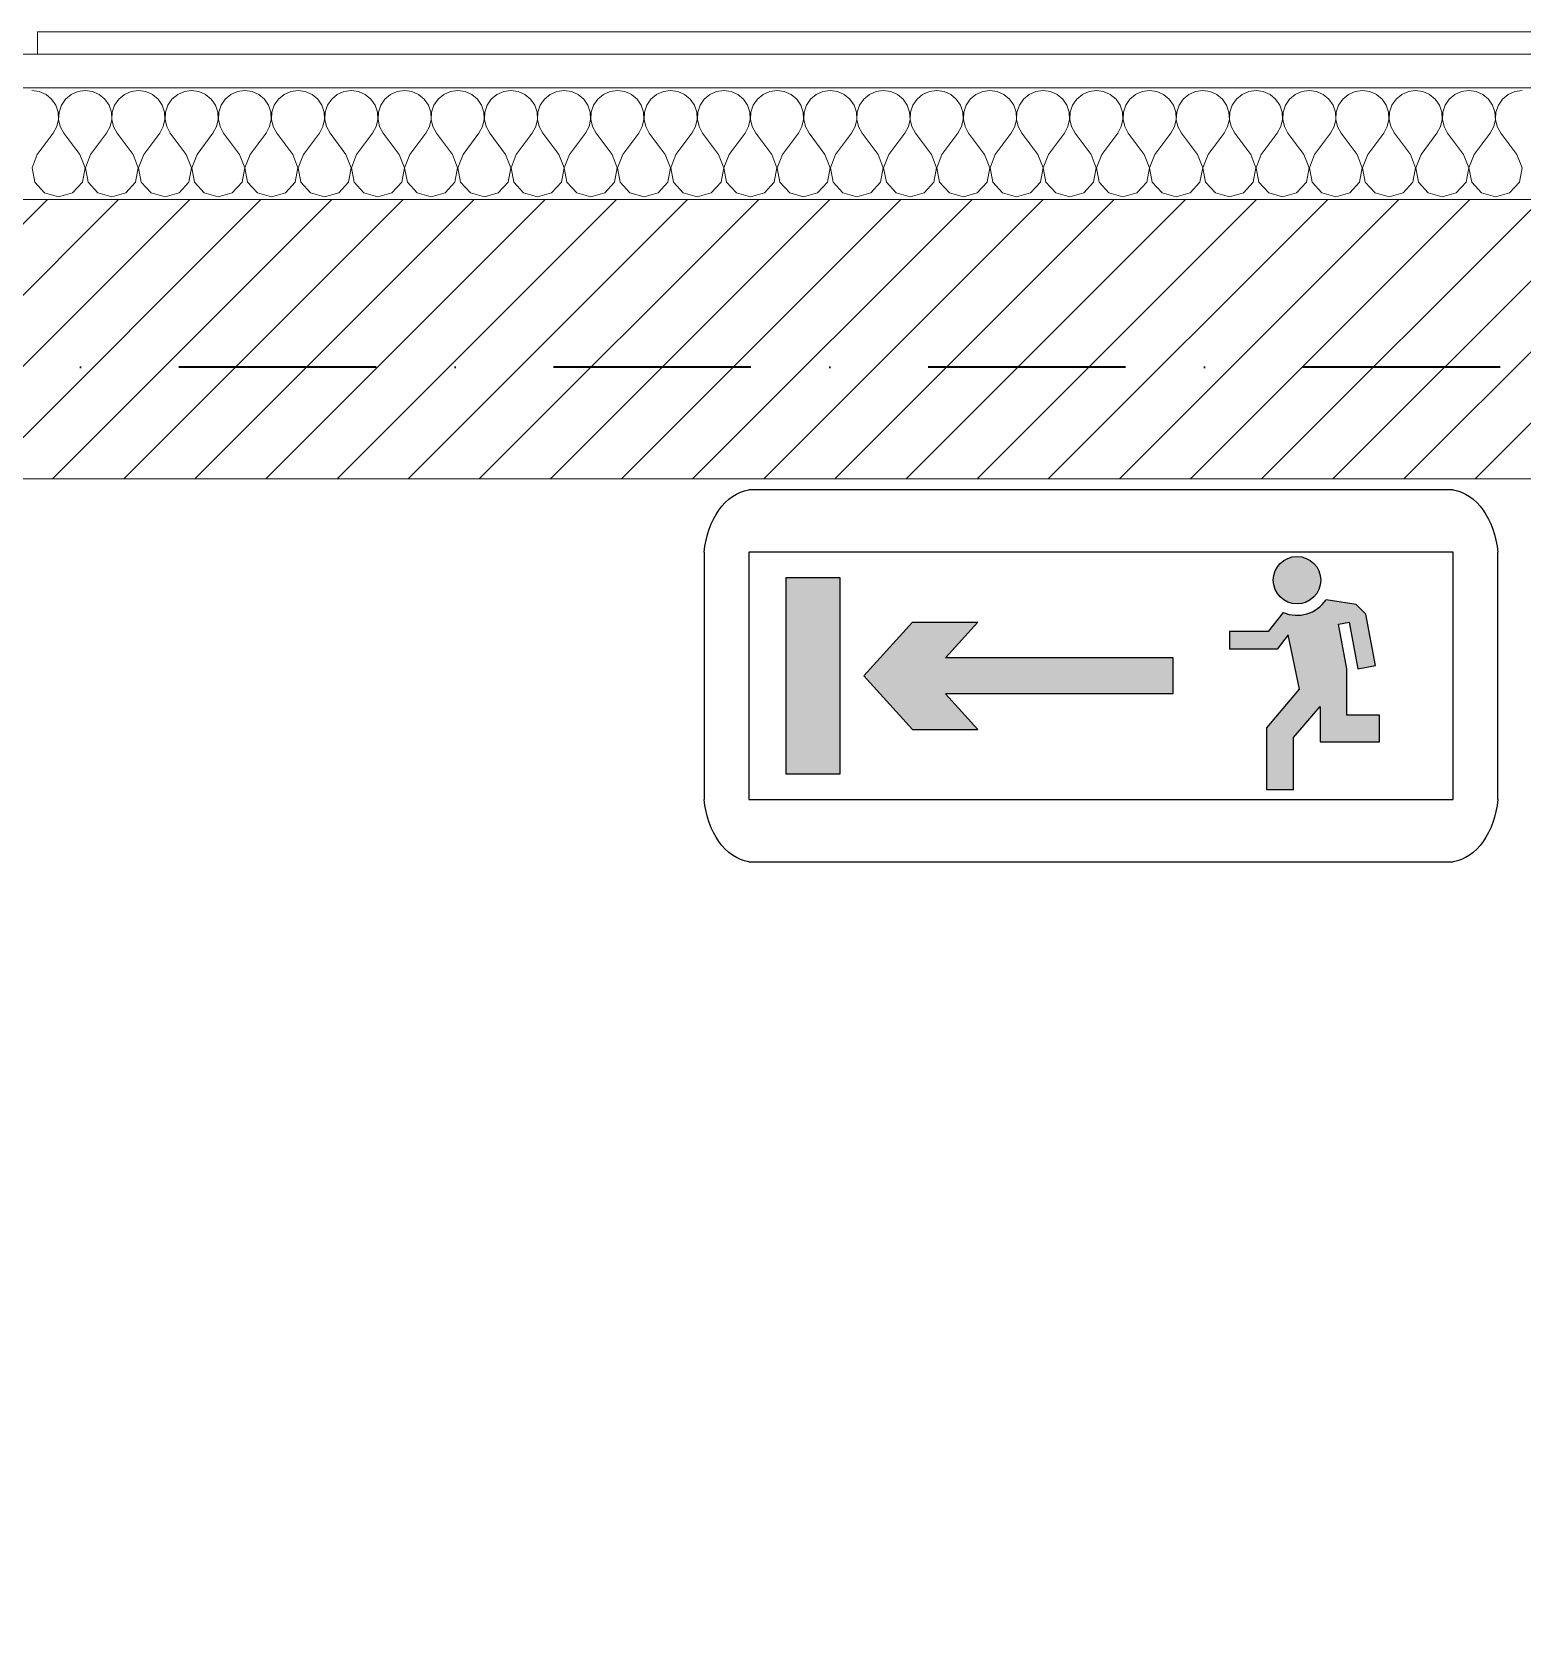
# Model space of a CAD drawing. Header units: millimetres. Extents: x 1322820 to 1391563, y 1051909 to 1098256.
# Drawn here: x 1358235 to 1359569, y 1089540 to 1090971 of the extents above; entities that cross this region are included whole.
import ezdxf
from ezdxf.enums import TextEntityAlignment as Align

# ---------------------------------------------------------------- set-up
doc = ezdxf.new("R2010")
doc.units = ezdxf.units.MM
doc.header["$MEASUREMENT"] = 0
doc.linetypes.add('Dot & Dashed', pattern=[335.138881, 176.388884, -88.194442, 0, -70.555556])
doc.layers.get('0').update_dxf_attribs({"true_color": 0x787878})
for name, color, linetype, true_color in [('arhitectura - decoratii fatada', 7, 'Continuous', 0x787878), ('Ecs.Corpuri Siguranta', 7, 'Continuous', 0x00b800), ('New_arhitectura - axe', 7, 'Continuous', 0x787878), ('New_rezistenta - pereti de rezistenta', 7, 'Continuous', 0x787878)]:
    doc.layers.add(name, color=color, linetype=linetype, true_color=true_color)
for name, color, linetype, lineweight, true_color in [('arhitectura - decoratii fatada_Pen_No__101', 7, 'Continuous', 13, 0x787878), ('New_arhitectura - axe_Pen_No__201', 7, 'Continuous', 35, 0x787878), ('New_arhitectura - suprafete DTAC_Pen_No__2', 7, 'Continuous', 13, 0x787878), ('New_rezistenta - pereti de rezistenta_Pen_No__1', 7, 'Continuous', 13, 0x787878), ('New_rezistenta - pereti de rezistenta_Pen_No__21', 7, 'Continuous', 20, 0x787878), ('rezistenta - scari_Pen_No__1', 7, 'Continuous', 13, 0x787878)]:
    doc.layers.add(name, color=color, linetype=linetype, lineweight=lineweight, true_color=true_color)
doc.layers.add('Circuit echipo', color=7, linetype='Continuous')
doc.styles.add('GENERATED_STYLE_1', font='arialbd.ttf')

# ---------------------------------------------------------------- blocks, each defined once
blk = doc.blocks.new('*X47', base_point=(1356235.2, 1078942.6))
at = {"layer": 'New_rezistenta - pereti de rezistenta_Pen_No__1', "color": 7, "linetype": 'Continuous', "lineweight": 13}
for p, q in [((1358241.7, 1090917.3), (1358235.2, 1090918.2)), ((1358247.8, 1090914.7), (1358241.7, 1090917.3)), ((1358252.8, 1090910.5), (1358247.8, 1090914.7)), ((1358256.5, 1090905.1), (1358252.8, 1090910.5)), ((1358258.6, 1090898.8), (1358256.5, 1090905.1)), ((1358261.6, 1090905.1), (1358259.5, 1090898.8)), ((1358265.3, 1090910.5), (1358261.6, 1090905.1)), ((1358270.3, 1090914.7), (1358265.3, 1090910.5)), ((1358276.3, 1090917.3), (1358270.3, 1090914.7)), ((1358282.9, 1090918.2), (1358276.3, 1090917.3)), ((1358289.4, 1090917.3), (1358282.9, 1090918.2)), ((1358295.4, 1090914.7), (1358289.4, 1090917.3)), ((1358300.4, 1090910.5), (1358295.4, 1090914.7)), ((1358304.2, 1090905.1), (1358300.4, 1090910.5)), ((1358306.3, 1090898.8), (1358304.2, 1090905.1)), ((1358309.2, 1090905.1), (1358307.1, 1090898.8)), ((1358312.9, 1090910.5), (1358309.2, 1090905.1)), ((1358318, 1090914.7), (1358312.9, 1090910.5)), ((1358324, 1090917.3), (1358318, 1090914.7)), ((1358330.5, 1090918.2), (1358324, 1090917.3)), ((1358337, 1090917.3), (1358330.5, 1090918.2)), ((1358343, 1090914.7), (1358337, 1090917.3)), ((1358348, 1090910.5), (1358343, 1090914.7)), ((1358351.8, 1090905.1), (1358348, 1090910.5)), ((1358353.9, 1090898.8), (1358351.8, 1090905.1)), ((1358356.8, 1090905.1), (1358354.7, 1090898.8)), ((1358360.5, 1090910.5), (1358356.8, 1090905.1)), ((1358365.6, 1090914.7), (1358360.5, 1090910.5)), ((1358371.6, 1090917.3), (1358365.6, 1090914.7)), ((1358378.1, 1090918.2), (1358371.6, 1090917.3)), ((1358384.6, 1090917.3), (1358378.1, 1090918.2)), ((1358390.6, 1090914.7), (1358384.6, 1090917.3)), ((1358395.7, 1090910.5), (1358390.6, 1090914.7)), ((1358399.4, 1090905.1), (1358395.7, 1090910.5)), ((1358401.5, 1090898.8), (1358399.4, 1090905.1)), ((1358404.4, 1090905.1), (1358402.3, 1090898.8)), ((1358408.1, 1090910.5), (1358404.4, 1090905.1)), ((1358413.2, 1090914.7), (1358408.1, 1090910.5)), ((1358419.2, 1090917.3), (1358413.2, 1090914.7)), ((1358425.7, 1090918.2), (1358419.2, 1090917.3)), ((1358432.2, 1090917.3), (1358425.7, 1090918.2)), ((1358438.2, 1090914.7), (1358432.2, 1090917.3)), ((1358443.3, 1090910.5), (1358438.2, 1090914.7)), ((1358447, 1090905.1), (1358443.3, 1090910.5)), ((1358449.1, 1090898.8), (1358447, 1090905.1)), ((1358452, 1090905.1), (1358449.9, 1090898.8)), ((1358455.8, 1090910.5), (1358452, 1090905.1)), ((1358460.8, 1090914.7), (1358455.8, 1090910.5)), ((1358466.8, 1090917.3), (1358460.8, 1090914.7)), ((1358473.3, 1090918.2), (1358466.8, 1090917.3)), ((1358479.8, 1090917.3), (1358473.3, 1090918.2)), ((1358485.8, 1090914.7), (1358479.8, 1090917.3)), ((1358490.9, 1090910.5), (1358485.8, 1090914.7)), ((1358494.6, 1090905.1), (1358490.9, 1090910.5)), ((1358496.7, 1090898.8), (1358494.6, 1090905.1)), ((1358499.7, 1090905.1), (1358497.6, 1090898.8)), ((1358503.4, 1090910.5), (1358499.7, 1090905.1)), ((1358508.4, 1090914.7), (1358503.4, 1090910.5)), ((1358514.4, 1090917.3), (1358508.4, 1090914.7)), ((1358521, 1090918.2), (1358514.4, 1090917.3)), ((1358527.5, 1090917.3), (1358521, 1090918.2)), ((1358533.5, 1090914.7), (1358527.5, 1090917.3)), ((1358538.5, 1090910.5), (1358533.5, 1090914.7)), ((1358542.2, 1090905.1), (1358538.5, 1090910.5)), ((1358544.3, 1090898.8), (1358542.2, 1090905.1)), ((1358547.3, 1090905.1), (1358545.2, 1090898.8)), ((1358551, 1090910.5), (1358547.3, 1090905.1)), ((1358556.1, 1090914.7), (1358551, 1090910.5)), ((1358562.1, 1090917.3), (1358556.1, 1090914.7)), ((1358568.6, 1090918.2), (1358562.1, 1090917.3)), ((1358575.1, 1090917.3), (1358568.6, 1090918.2)), ((1358581.1, 1090914.7), (1358575.1, 1090917.3)), ((1358586.1, 1090910.5), (1358581.1, 1090914.7)), ((1358589.9, 1090905.1), (1358586.1, 1090910.5)), ((1358592, 1090898.8), (1358589.9, 1090905.1)), ((1358594.9, 1090905.1), (1358592.8, 1090898.8)), ((1358598.6, 1090910.5), (1358594.9, 1090905.1)), ((1358603.7, 1090914.7), (1358598.6, 1090910.5)), ((1358609.7, 1090917.3), (1358603.7, 1090914.7)), ((1358616.2, 1090918.2), (1358609.7, 1090917.3)), ((1358622.7, 1090917.3), (1358616.2, 1090918.2)), ((1358628.7, 1090914.7), (1358622.7, 1090917.3)), ((1358633.8, 1090910.5), (1358628.7, 1090914.7)), ((1358637.5, 1090905.1), (1358633.8, 1090910.5)), ((1358639.6, 1090898.8), (1358637.5, 1090905.1)), ((1358642.5, 1090905.1), (1358640.4, 1090898.8)), ((1358646.2, 1090910.5), (1358642.5, 1090905.1)), ((1358651.3, 1090914.7), (1358646.2, 1090910.5)), ((1358657.3, 1090917.3), (1358651.3, 1090914.7)), ((1358663.8, 1090918.2), (1358657.3, 1090917.3)), ((1358670.3, 1090917.3), (1358663.8, 1090918.2)), ((1358676.3, 1090914.7), (1358670.3, 1090917.3)), ((1358681.4, 1090910.5), (1358676.3, 1090914.7)), ((1358685.1, 1090905.1), (1358681.4, 1090910.5)), ((1358687.2, 1090898.8), (1358685.1, 1090905.1)), ((1358690.1, 1090905.1), (1358688, 1090898.8)), ((1358693.9, 1090910.5), (1358690.1, 1090905.1)), ((1358698.9, 1090914.7), (1358693.9, 1090910.5)), ((1358704.9, 1090917.3), (1358698.9, 1090914.7)), ((1358711.4, 1090918.2), (1358704.9, 1090917.3)), ((1358717.9, 1090917.3), (1358711.4, 1090918.2)), ((1358723.9, 1090914.7), (1358717.9, 1090917.3)), ((1358729, 1090910.5), (1358723.9, 1090914.7)), ((1358732.7, 1090905.1), (1358729, 1090910.5)), ((1358734.8, 1090898.8), (1358732.7, 1090905.1)), ((1358737.7, 1090905.1), (1358735.7, 1090898.8)), ((1358741.5, 1090910.5), (1358737.7, 1090905.1)), ((1358746.5, 1090914.7), (1358741.5, 1090910.5)), ((1358752.5, 1090917.3), (1358746.5, 1090914.7)), ((1358759, 1090918.2), (1358752.5, 1090917.3)), ((1358765.6, 1090917.3), (1358759, 1090918.2)), ((1358771.6, 1090914.7), (1358765.6, 1090917.3)), ((1358776.6, 1090910.5), (1358771.6, 1090914.7)), ((1358780.3, 1090905.1), (1358776.6, 1090910.5)), ((1358782.4, 1090898.8), (1358780.3, 1090905.1)), ((1358785.4, 1090905.1), (1358783.3, 1090898.8)), ((1358789.1, 1090910.5), (1358785.4, 1090905.1)), ((1358794.1, 1090914.7), (1358789.1, 1090910.5)), ((1358800.2, 1090917.3), (1358794.1, 1090914.7)), ((1358806.7, 1090918.2), (1358800.2, 1090917.3)), ((1358813.2, 1090917.3), (1358806.7, 1090918.2)), ((1358819.2, 1090914.7), (1358813.2, 1090917.3)), ((1358824.2, 1090910.5), (1358819.2, 1090914.7)), ((1358828, 1090905.1), (1358824.2, 1090910.5)), ((1358830.1, 1090898.8), (1358828, 1090905.1)), ((1358833, 1090905.1), (1358830.9, 1090898.8)), ((1358836.7, 1090910.5), (1358833, 1090905.1)), ((1358841.8, 1090914.7), (1358836.7, 1090910.5)), ((1358847.8, 1090917.3), (1358841.8, 1090914.7)), ((1358854.3, 1090918.2), (1358847.8, 1090917.3)), ((1358860.8, 1090917.3), (1358854.3, 1090918.2)), ((1358866.8, 1090914.7), (1358860.8, 1090917.3)), ((1358871.9, 1090910.5), (1358866.8, 1090914.7)), ((1358875.6, 1090905.1), (1358871.9, 1090910.5)), ((1358877.7, 1090898.8), (1358875.6, 1090905.1)), ((1358880.6, 1090905.1), (1358878.5, 1090898.8)), ((1358884.3, 1090910.5), (1358880.6, 1090905.1)), ((1358889.4, 1090914.7), (1358884.3, 1090910.5)), ((1358895.4, 1090917.3), (1358889.4, 1090914.7)), ((1358901.9, 1090918.2), (1358895.4, 1090917.3)), ((1358908.4, 1090917.3), (1358901.9, 1090918.2)), ((1358914.4, 1090914.7), (1358908.4, 1090917.3)), ((1358919.5, 1090910.5), (1358914.4, 1090914.7)), ((1358923.2, 1090905.1), (1358919.5, 1090910.5)), ((1358925.3, 1090898.8), (1358923.2, 1090905.1)), ((1358928.2, 1090905.1), (1358926.1, 1090898.8)), ((1358931.9, 1090910.5), (1358928.2, 1090905.1)), ((1358937, 1090914.7), (1358931.9, 1090910.5)), ((1358943, 1090917.3), (1358937, 1090914.7)), ((1358949.5, 1090918.2), (1358943, 1090917.3)), ((1358956, 1090917.3), (1358949.5, 1090918.2)), ((1358962, 1090914.7), (1358956, 1090917.3)), ((1358967.1, 1090910.5), (1358962, 1090914.7)), ((1358970.8, 1090905.1), (1358967.1, 1090910.5)), ((1358972.9, 1090898.8), (1358970.8, 1090905.1)), ((1358975.8, 1090905.1), (1358973.7, 1090898.8)), ((1358979.6, 1090910.5), (1358975.8, 1090905.1)), ((1358984.6, 1090914.7), (1358979.6, 1090910.5)), ((1358990.6, 1090917.3), (1358984.6, 1090914.7)), ((1358997.1, 1090918.2), (1358990.6, 1090917.3)), ((1359003.6, 1090917.3), (1358997.1, 1090918.2)), ((1359009.7, 1090914.7), (1359003.6, 1090917.3)), ((1359014.7, 1090910.5), (1359009.7, 1090914.7)), ((1359018.4, 1090905.1), (1359014.7, 1090910.5)), ((1359020.5, 1090898.8), (1359018.4, 1090905.1)), ((1359023.5, 1090905.1), (1359021.4, 1090898.8)), ((1359027.2, 1090910.5), (1359023.5, 1090905.1)), ((1359032.2, 1090914.7), (1359027.2, 1090910.5)), ((1359038.3, 1090917.3), (1359032.2, 1090914.7)), ((1359044.8, 1090918.2), (1359038.3, 1090917.3)), ((1359051.3, 1090917.3), (1359044.8, 1090918.2)), ((1359057.3, 1090914.7), (1359051.3, 1090917.3)), ((1359062.3, 1090910.5), (1359057.3, 1090914.7)), ((1359066.1, 1090905.1), (1359062.3, 1090910.5)), ((1359068.2, 1090898.8), (1359066.1, 1090905.1)), ((1359071.1, 1090905.1), (1359069, 1090898.8)), ((1359074.8, 1090910.5), (1359071.1, 1090905.1)), ((1359079.9, 1090914.7), (1359074.8, 1090910.5)), ((1359085.9, 1090917.3), (1359079.9, 1090914.7)), ((1359092.4, 1090918.2), (1359085.9, 1090917.3)), ((1359098.9, 1090917.3), (1359092.4, 1090918.2)), ((1359104.9, 1090914.7), (1359098.9, 1090917.3)), ((1359110, 1090910.5), (1359104.9, 1090914.7)), ((1359113.7, 1090905.1), (1359110, 1090910.5)), ((1359115.8, 1090898.8), (1359113.7, 1090905.1)), ((1359118.7, 1090905.1), (1359116.6, 1090898.8)), ((1359122.4, 1090910.5), (1359118.7, 1090905.1)), ((1359127.5, 1090914.7), (1359122.4, 1090910.5)), ((1359133.5, 1090917.3), (1359127.5, 1090914.7)), ((1359140, 1090918.2), (1359133.5, 1090917.3)), ((1359146.5, 1090917.3), (1359140, 1090918.2)), ((1359152.5, 1090914.7), (1359146.5, 1090917.3)), ((1359157.6, 1090910.5), (1359152.5, 1090914.7)), ((1359161.3, 1090905.1), (1359157.6, 1090910.5)), ((1359163.4, 1090898.8), (1359161.3, 1090905.1)), ((1359166.3, 1090905.1), (1359164.2, 1090898.8)), ((1359170, 1090910.5), (1359166.3, 1090905.1)), ((1359175.1, 1090914.7), (1359170, 1090910.5)), ((1359181.1, 1090917.3), (1359175.1, 1090914.7)), ((1359187.6, 1090918.2), (1359181.1, 1090917.3)), ((1359194.1, 1090917.3), (1359187.6, 1090918.2)), ((1359200.1, 1090914.7), (1359194.1, 1090917.3)), ((1359205.2, 1090910.5), (1359200.1, 1090914.7)), ((1359208.9, 1090905.1), (1359205.2, 1090910.5)), ((1359211, 1090898.8), (1359208.9, 1090905.1)), ((1359213.9, 1090905.1), (1359211.8, 1090898.8)), ((1359217.7, 1090910.5), (1359213.9, 1090905.1)), ((1359222.7, 1090914.7), (1359217.7, 1090910.5)), ((1359228.7, 1090917.3), (1359222.7, 1090914.7)), ((1359235.2, 1090918.2), (1359228.7, 1090917.3)), ((1359241.7, 1090917.3), (1359235.2, 1090918.2)), ((1359247.8, 1090914.7), (1359241.7, 1090917.3)), ((1359252.8, 1090910.5), (1359247.8, 1090914.7)), ((1359256.5, 1090905.1), (1359252.8, 1090910.5)), ((1359258.6, 1090898.8), (1359256.5, 1090905.1)), ((1359261.6, 1090905.1), (1359259.5, 1090898.8)), ((1359265.3, 1090910.5), (1359261.6, 1090905.1)), ((1359270.3, 1090914.7), (1359265.3, 1090910.5)), ((1359276.3, 1090917.3), (1359270.3, 1090914.7)), ((1359282.9, 1090918.2), (1359276.3, 1090917.3)), ((1359289.4, 1090917.3), (1359282.9, 1090918.2)), ((1359295.4, 1090914.7), (1359289.4, 1090917.3)), ((1359300.4, 1090910.5), (1359295.4, 1090914.7)), ((1359304.2, 1090905.1), (1359300.4, 1090910.5)), ((1359306.3, 1090898.8), (1359304.2, 1090905.1)), ((1359309.2, 1090905.1), (1359307.1, 1090898.8)), ((1359312.9, 1090910.5), (1359309.2, 1090905.1)), ((1359318, 1090914.7), (1359312.9, 1090910.5)), ((1359324, 1090917.3), (1359318, 1090914.7)), ((1359330.5, 1090918.2), (1359324, 1090917.3)), ((1359337, 1090917.3), (1359330.5, 1090918.2)), ((1359343, 1090914.7), (1359337, 1090917.3)), ((1359348, 1090910.5), (1359343, 1090914.7)), ((1359351.8, 1090905.1), (1359348, 1090910.5)), ((1359353.9, 1090898.8), (1359351.8, 1090905.1)), ((1359356.8, 1090905.1), (1359354.7, 1090898.8)), ((1359360.5, 1090910.5), (1359356.8, 1090905.1)), ((1359365.6, 1090914.7), (1359360.5, 1090910.5)), ((1359371.6, 1090917.3), (1359365.6, 1090914.7)), ((1359378.1, 1090918.2), (1359371.6, 1090917.3)), ((1359384.6, 1090917.3), (1359378.1, 1090918.2)), ((1359390.6, 1090914.7), (1359384.6, 1090917.3)), ((1359395.7, 1090910.5), (1359390.6, 1090914.7)), ((1359399.4, 1090905.1), (1359395.7, 1090910.5)), ((1359401.5, 1090898.8), (1359399.4, 1090905.1)), ((1359404.4, 1090905.1), (1359402.3, 1090898.8)), ((1359408.1, 1090910.5), (1359404.4, 1090905.1)), ((1359413.2, 1090914.7), (1359408.1, 1090910.5)), ((1359419.2, 1090917.3), (1359413.2, 1090914.7)), ((1359425.7, 1090918.2), (1359419.2, 1090917.3)), ((1359432.2, 1090917.3), (1359425.7, 1090918.2)), ((1359438.2, 1090914.7), (1359432.2, 1090917.3)), ((1359443.3, 1090910.5), (1359438.2, 1090914.7)), ((1359447, 1090905.1), (1359443.3, 1090910.5)), ((1359449.1, 1090898.8), (1359447, 1090905.1)), ((1359452, 1090905.1), (1359449.9, 1090898.8)), ((1359455.8, 1090910.5), (1359452, 1090905.1)), ((1359460.8, 1090914.7), (1359455.8, 1090910.5)), ((1359466.8, 1090917.3), (1359460.8, 1090914.7)), ((1359473.3, 1090918.2), (1359466.8, 1090917.3)), ((1359479.8, 1090917.3), (1359473.3, 1090918.2)), ((1359485.8, 1090914.7), (1359479.8, 1090917.3)), ((1359490.9, 1090910.5), (1359485.8, 1090914.7)), ((1359494.6, 1090905.1), (1359490.9, 1090910.5)), ((1359496.7, 1090898.8), (1359494.6, 1090905.1)), ((1359499.7, 1090905.1), (1359497.6, 1090898.8)), ((1359503.4, 1090910.5), (1359499.7, 1090905.1)), ((1359508.4, 1090914.7), (1359503.4, 1090910.5)), ((1359514.4, 1090917.3), (1359508.4, 1090914.7)), ((1359521, 1090918.2), (1359514.4, 1090917.3)), ((1359527.5, 1090917.3), (1359521, 1090918.2)), ((1359533.5, 1090914.7), (1359527.5, 1090917.3)), ((1359538.5, 1090910.5), (1359533.5, 1090914.7)), ((1359542.2, 1090905.1), (1359538.5, 1090910.5)), ((1359544.3, 1090898.8), (1359542.2, 1090905.1)), ((1359547.3, 1090905.1), (1359545.2, 1090898.8)), ((1359551, 1090910.5), (1359547.3, 1090905.1)), ((1359556.1, 1090914.7), (1359551, 1090910.5)), ((1359562.1, 1090917.3), (1359556.1, 1090914.7)), ((1359568.6, 1090918.2), (1359562.1, 1090917.3)), ((1358257.5, 1090885.9), (1358258.9, 1090892.3)), ((1358258.9, 1090892.3), (1358258.6, 1090898.8)), ((1358259.5, 1090898.8), (1358259.1, 1090892.3)), ((1358259.1, 1090892.3), (1358260.6, 1090885.9)), ((1358305.1, 1090885.9), (1358306.6, 1090892.3)), ((1358306.6, 1090892.3), (1358306.3, 1090898.8)), ((1358307.1, 1090898.8), (1358306.8, 1090892.3)), ((1358306.8, 1090892.3), (1358308.2, 1090885.9)), ((1358352.7, 1090885.9), (1358354.2, 1090892.3)), ((1358354.2, 1090892.3), (1358353.9, 1090898.8)), ((1358354.7, 1090898.8), (1358354.4, 1090892.3)), ((1358354.4, 1090892.3), (1358355.9, 1090885.9)), ((1358400.3, 1090885.9), (1358401.8, 1090892.3)), ((1358401.8, 1090892.3), (1358401.5, 1090898.8)), ((1358402.3, 1090898.8), (1358402, 1090892.3)), ((1358402, 1090892.3), (1358403.5, 1090885.9)), ((1358447.9, 1090885.9), (1358449.4, 1090892.3)), ((1358449.4, 1090892.3), (1358449.1, 1090898.8)), ((1358449.9, 1090898.8), (1358449.6, 1090892.3)), ((1358449.6, 1090892.3), (1358451.1, 1090885.9)), ((1358495.6, 1090885.9), (1358497, 1090892.3)), ((1358497, 1090892.3), (1358496.7, 1090898.8)), ((1358497.6, 1090898.8), (1358497.2, 1090892.3)), ((1358497.2, 1090892.3), (1358498.7, 1090885.9)), ((1358543.2, 1090885.9), (1358544.7, 1090892.3)), ((1358544.7, 1090892.3), (1358544.3, 1090898.8)), ((1358545.2, 1090898.8), (1358544.9, 1090892.3)), ((1358544.9, 1090892.3), (1358546.3, 1090885.9)), ((1358590.8, 1090885.9), (1358592.3, 1090892.3)), ((1358592.3, 1090892.3), (1358592, 1090898.8)), ((1358592.8, 1090898.8), (1358592.5, 1090892.3)), ((1358592.5, 1090892.3), (1358594, 1090885.9)), ((1358638.4, 1090885.9), (1358639.9, 1090892.3)), ((1358639.9, 1090892.3), (1358639.6, 1090898.8)), ((1358640.4, 1090898.8), (1358640.1, 1090892.3)), ((1358640.1, 1090892.3), (1358641.6, 1090885.9)), ((1358686, 1090885.9), (1358687.5, 1090892.3)), ((1358687.5, 1090892.3), (1358687.2, 1090898.8)), ((1358688, 1090898.8), (1358687.7, 1090892.3)), ((1358687.7, 1090892.3), (1358689.2, 1090885.9)), ((1358733.7, 1090885.9), (1358735.1, 1090892.3)), ((1358735.1, 1090892.3), (1358734.8, 1090898.8)), ((1358735.7, 1090898.8), (1358735.3, 1090892.3)), ((1358735.3, 1090892.3), (1358736.8, 1090885.9)), ((1358781.3, 1090885.9), (1358782.8, 1090892.3)), ((1358782.8, 1090892.3), (1358782.4, 1090898.8)), ((1358783.3, 1090898.8), (1358783, 1090892.3)), ((1358783, 1090892.3), (1358784.4, 1090885.9)), ((1358828.9, 1090885.9), (1358830.4, 1090892.3)), ((1358830.4, 1090892.3), (1358830.1, 1090898.8)), ((1358830.9, 1090898.8), (1358830.6, 1090892.3)), ((1358830.6, 1090892.3), (1358832.1, 1090885.9)), ((1358876.5, 1090885.9), (1358878, 1090892.3)), ((1358878, 1090892.3), (1358877.7, 1090898.8)), ((1358878.5, 1090898.8), (1358878.2, 1090892.3)), ((1358878.2, 1090892.3), (1358879.7, 1090885.9)), ((1358924.1, 1090885.9), (1358925.6, 1090892.3)), ((1358925.6, 1090892.3), (1358925.3, 1090898.8)), ((1358926.1, 1090898.8), (1358925.8, 1090892.3)), ((1358925.8, 1090892.3), (1358927.3, 1090885.9)), ((1358971.7, 1090885.9), (1358973.2, 1090892.3)), ((1358973.2, 1090892.3), (1358972.9, 1090898.8)), ((1358973.7, 1090898.8), (1358973.4, 1090892.3)), ((1358973.4, 1090892.3), (1358974.9, 1090885.9)), ((1359019.4, 1090885.9), (1359020.9, 1090892.3)), ((1359020.9, 1090892.3), (1359020.5, 1090898.8)), ((1359021.4, 1090898.8), (1359021, 1090892.3)), ((1359021, 1090892.3), (1359022.5, 1090885.9)), ((1359067, 1090885.9), (1359068.5, 1090892.3)), ((1359068.5, 1090892.3), (1359068.2, 1090898.8)), ((1359069, 1090898.8), (1359068.7, 1090892.3)), ((1359068.7, 1090892.3), (1359070.2, 1090885.9)), ((1359114.6, 1090885.9), (1359116.1, 1090892.3)), ((1359116.1, 1090892.3), (1359115.8, 1090898.8)), ((1359116.6, 1090898.8), (1359116.3, 1090892.3)), ((1359116.3, 1090892.3), (1359117.8, 1090885.9)), ((1359162.2, 1090885.9), (1359163.7, 1090892.3)), ((1359163.7, 1090892.3), (1359163.4, 1090898.8)), ((1359164.2, 1090898.8), (1359163.9, 1090892.3)), ((1359163.9, 1090892.3), (1359165.4, 1090885.9)), ((1359209.8, 1090885.9), (1359211.3, 1090892.3)), ((1359211.3, 1090892.3), (1359211, 1090898.8)), ((1359211.8, 1090898.8), (1359211.5, 1090892.3)), ((1359211.5, 1090892.3), (1359213, 1090885.9)), ((1359257.5, 1090885.9), (1359258.9, 1090892.3)), ((1359258.9, 1090892.3), (1359258.6, 1090898.8)), ((1359259.5, 1090898.8), (1359259.1, 1090892.3)), ((1359259.1, 1090892.3), (1359260.6, 1090885.9)), ((1359305.1, 1090885.9), (1359306.6, 1090892.3)), ((1359306.6, 1090892.3), (1359306.3, 1090898.8)), ((1359307.1, 1090898.8), (1359306.8, 1090892.3)), ((1359306.8, 1090892.3), (1359308.2, 1090885.9)), ((1359352.7, 1090885.9), (1359354.2, 1090892.3)), ((1359354.2, 1090892.3), (1359353.9, 1090898.8)), ((1359354.7, 1090898.8), (1359354.4, 1090892.3)), ((1359354.4, 1090892.3), (1359355.9, 1090885.9)), ((1359400.3, 1090885.9), (1359401.8, 1090892.3)), ((1359401.8, 1090892.3), (1359401.5, 1090898.8)), ((1359402.3, 1090898.8), (1359402, 1090892.3)), ((1359402, 1090892.3), (1359403.5, 1090885.9)), ((1359447.9, 1090885.9), (1359449.4, 1090892.3)), ((1359449.4, 1090892.3), (1359449.1, 1090898.8)), ((1359449.9, 1090898.8), (1359449.6, 1090892.3)), ((1359449.6, 1090892.3), (1359451.1, 1090885.9)), ((1359495.6, 1090885.9), (1359497, 1090892.3)), ((1359497, 1090892.3), (1359496.7, 1090898.8)), ((1359497.6, 1090898.8), (1359497.2, 1090892.3)), ((1359497.2, 1090892.3), (1359498.7, 1090885.9)), ((1359543.2, 1090885.9), (1359544.7, 1090892.3)), ((1359544.7, 1090892.3), (1359544.3, 1090898.8)), ((1359545.2, 1090898.8), (1359544.9, 1090892.3)), ((1359544.9, 1090892.3), (1359546.3, 1090885.9)), ((1358240, 1090861.1), (1358254.3, 1090880.1)), ((1358254.3, 1090880.1), (1358257.5, 1090885.9)), ((1358260.6, 1090885.9), (1358263.8, 1090880.1)), ((1358278.1, 1090861.1), (1358263.8, 1090880.1)), ((1358287.6, 1090861.1), (1358301.9, 1090880.1)), ((1358301.9, 1090880.1), (1358305.1, 1090885.9)), ((1358308.2, 1090885.9), (1358311.4, 1090880.1)), ((1358325.7, 1090861.1), (1358311.4, 1090880.1)), ((1358335.2, 1090861.1), (1358349.5, 1090880.1)), ((1358349.5, 1090880.1), (1358352.7, 1090885.9)), ((1358355.9, 1090885.9), (1358359, 1090880.1)), ((1358373.3, 1090861.1), (1358359, 1090880.1)), ((1358382.9, 1090861.1), (1358397.1, 1090880.1)), ((1358397.1, 1090880.1), (1358400.3, 1090885.9)), ((1358403.5, 1090885.9), (1358406.7, 1090880.1)), ((1358421, 1090861.1), (1358406.7, 1090880.1)), ((1358430.5, 1090861.1), (1358444.8, 1090880.1)), ((1358444.8, 1090880.1), (1358447.9, 1090885.9)), ((1358451.1, 1090885.9), (1358454.3, 1090880.1)), ((1358468.6, 1090861.1), (1358454.3, 1090880.1)), ((1358478.1, 1090861.1), (1358492.4, 1090880.1)), ((1358492.4, 1090880.1), (1358495.6, 1090885.9)), ((1358498.7, 1090885.9), (1358501.9, 1090880.1)), ((1358516.2, 1090861.1), (1358501.9, 1090880.1)), ((1358525.7, 1090861.1), (1358540, 1090880.1)), ((1358540, 1090880.1), (1358543.2, 1090885.9)), ((1358546.3, 1090885.9), (1358549.5, 1090880.1)), ((1358563.8, 1090861.1), (1358549.5, 1090880.1)), ((1358573.3, 1090861.1), (1358587.6, 1090880.1)), ((1358587.6, 1090880.1), (1358590.8, 1090885.9)), ((1358594, 1090885.9), (1358597.1, 1090880.1)), ((1358611.4, 1090861.1), (1358597.1, 1090880.1)), ((1358621, 1090861.1), (1358635.2, 1090880.1)), ((1358635.2, 1090880.1), (1358638.4, 1090885.9)), ((1358641.6, 1090885.9), (1358644.8, 1090880.1)), ((1358659, 1090861.1), (1358644.8, 1090880.1)), ((1358668.6, 1090861.1), (1358682.9, 1090880.1)), ((1358682.9, 1090880.1), (1358686, 1090885.9)), ((1358689.2, 1090885.9), (1358692.4, 1090880.1)), ((1358706.7, 1090861.1), (1358692.4, 1090880.1)), ((1358716.2, 1090861.1), (1358730.5, 1090880.1)), ((1358730.5, 1090880.1), (1358733.7, 1090885.9)), ((1358736.8, 1090885.9), (1358740, 1090880.1)), ((1358754.3, 1090861.1), (1358740, 1090880.1)), ((1358763.8, 1090861.1), (1358778.1, 1090880.1)), ((1358778.1, 1090880.1), (1358781.3, 1090885.9)), ((1358784.4, 1090885.9), (1358787.6, 1090880.1)), ((1358801.9, 1090861.1), (1358787.6, 1090880.1)), ((1358811.4, 1090861.1), (1358825.7, 1090880.1)), ((1358825.7, 1090880.1), (1358828.9, 1090885.9)), ((1358832.1, 1090885.9), (1358835.2, 1090880.1)), ((1358849.5, 1090861.1), (1358835.2, 1090880.1)), ((1358859, 1090861.1), (1358873.3, 1090880.1)), ((1358873.3, 1090880.1), (1358876.5, 1090885.9)), ((1358879.7, 1090885.9), (1358882.9, 1090880.1)), ((1358897.1, 1090861.1), (1358882.9, 1090880.1)), ((1358906.7, 1090861.1), (1358921, 1090880.1)), ((1358921, 1090880.1), (1358924.1, 1090885.9)), ((1358927.3, 1090885.9), (1358930.5, 1090880.1)), ((1358944.8, 1090861.1), (1358930.5, 1090880.1)), ((1358954.3, 1090861.1), (1358968.6, 1090880.1)), ((1358968.6, 1090880.1), (1358971.7, 1090885.9)), ((1358974.9, 1090885.9), (1358978.1, 1090880.1)), ((1358992.4, 1090861.1), (1358978.1, 1090880.1)), ((1359001.9, 1090861.1), (1359016.2, 1090880.1)), ((1359016.2, 1090880.1), (1359019.4, 1090885.9)), ((1359022.5, 1090885.9), (1359025.7, 1090880.1)), ((1359040, 1090861.1), (1359025.7, 1090880.1)), ((1359049.5, 1090861.1), (1359063.8, 1090880.1)), ((1359063.8, 1090880.1), (1359067, 1090885.9)), ((1359070.2, 1090885.9), (1359073.3, 1090880.1)), ((1359087.6, 1090861.1), (1359073.3, 1090880.1)), ((1359097.1, 1090861.1), (1359111.4, 1090880.1)), ((1359111.4, 1090880.1), (1359114.6, 1090885.9)), ((1359117.8, 1090885.9), (1359121, 1090880.1)), ((1359135.2, 1090861.1), (1359121, 1090880.1)), ((1359144.8, 1090861.1), (1359159, 1090880.1)), ((1359159, 1090880.1), (1359162.2, 1090885.9)), ((1359165.4, 1090885.9), (1359168.6, 1090880.1)), ((1359182.9, 1090861.1), (1359168.6, 1090880.1)), ((1359192.4, 1090861.1), (1359206.7, 1090880.1)), ((1359206.7, 1090880.1), (1359209.8, 1090885.9)), ((1359213, 1090885.9), (1359216.2, 1090880.1)), ((1359230.5, 1090861.1), (1359216.2, 1090880.1)), ((1359240, 1090861.1), (1359254.3, 1090880.1)), ((1359254.3, 1090880.1), (1359257.5, 1090885.9)), ((1359260.6, 1090885.9), (1359263.8, 1090880.1)), ((1359278.1, 1090861.1), (1359263.8, 1090880.1)), ((1359287.6, 1090861.1), (1359301.9, 1090880.1)), ((1359301.9, 1090880.1), (1359305.1, 1090885.9)), ((1359308.2, 1090885.9), (1359311.4, 1090880.1)), ((1359325.7, 1090861.1), (1359311.4, 1090880.1)), ((1359335.2, 1090861.1), (1359349.5, 1090880.1)), ((1359349.5, 1090880.1), (1359352.7, 1090885.9)), ((1359355.9, 1090885.9), (1359359, 1090880.1)), ((1359373.3, 1090861.1), (1359359, 1090880.1)), ((1359382.9, 1090861.1), (1359397.1, 1090880.1)), ((1359397.1, 1090880.1), (1359400.3, 1090885.9)), ((1359403.5, 1090885.9), (1359406.7, 1090880.1)), ((1359421, 1090861.1), (1359406.7, 1090880.1)), ((1359430.5, 1090861.1), (1359444.8, 1090880.1)), ((1359444.8, 1090880.1), (1359447.9, 1090885.9)), ((1359451.1, 1090885.9), (1359454.3, 1090880.1)), ((1359468.6, 1090861.1), (1359454.3, 1090880.1)), ((1359478.1, 1090861.1), (1359492.4, 1090880.1)), ((1359492.4, 1090880.1), (1359495.6, 1090885.9)), ((1359498.7, 1090885.9), (1359501.9, 1090880.1)), ((1359516.2, 1090861.1), (1359501.9, 1090880.1)), ((1359525.7, 1090861.1), (1359540, 1090880.1)), ((1359540, 1090880.1), (1359543.2, 1090885.9)), ((1359546.3, 1090885.9), (1359549.5, 1090880.1)), ((1359563.8, 1090861.1), (1359549.5, 1090880.1)), ((1358240, 1090861.1), (1358235.3, 1090848.9)), ((1358235.3, 1090848.9), (1358237.7, 1090836.1)), ((1358282.8, 1090848.9), (1358278.1, 1090861.1)), ((1358280.3, 1090836.1), (1358282.8, 1090848.9)), ((1358287.6, 1090861.1), (1358283, 1090848.9)), ((1358283, 1090848.9), (1358285.4, 1090836.1)), ((1358330.4, 1090848.9), (1358325.7, 1090861.1)), ((1358328, 1090836.1), (1358330.4, 1090848.9)), ((1358335.2, 1090861.1), (1358330.6, 1090848.9)), ((1358330.6, 1090848.9), (1358333, 1090836.1)), ((1358378, 1090848.9), (1358373.3, 1090861.1)), ((1358375.6, 1090836.1), (1358378, 1090848.9)), ((1358382.9, 1090861.1), (1358378.2, 1090848.9)), ((1358378.2, 1090848.9), (1358380.6, 1090836.1)), ((1358425.6, 1090848.9), (1358421, 1090861.1)), ((1358423.2, 1090836.1), (1358425.6, 1090848.9)), ((1358430.5, 1090861.1), (1358425.8, 1090848.9)), ((1358425.8, 1090848.9), (1358428.2, 1090836.1)), ((1358473.2, 1090848.9), (1358468.6, 1090861.1)), ((1358470.8, 1090836.1), (1358473.2, 1090848.9)), ((1358478.1, 1090861.1), (1358473.4, 1090848.9)), ((1358473.4, 1090848.9), (1358475.8, 1090836.1)), ((1358520.9, 1090848.9), (1358516.2, 1090861.1)), ((1358518.4, 1090836.1), (1358520.9, 1090848.9)), ((1358525.7, 1090861.1), (1358521, 1090848.9)), ((1358521, 1090848.9), (1358523.5, 1090836.1)), ((1358568.5, 1090848.9), (1358563.8, 1090861.1)), ((1358566.1, 1090836.1), (1358568.5, 1090848.9)), ((1358573.3, 1090861.1), (1358568.7, 1090848.9)), ((1358568.7, 1090848.9), (1358571.1, 1090836.1)), ((1358616.1, 1090848.9), (1358611.4, 1090861.1)), ((1358613.7, 1090836.1), (1358616.1, 1090848.9)), ((1358621, 1090861.1), (1358616.3, 1090848.9)), ((1358616.3, 1090848.9), (1358618.7, 1090836.1)), ((1358663.7, 1090848.9), (1358659, 1090861.1)), ((1358661.3, 1090836.1), (1358663.7, 1090848.9)), ((1358668.6, 1090861.1), (1358663.9, 1090848.9)), ((1358663.9, 1090848.9), (1358666.3, 1090836.1)), ((1358711.3, 1090848.9), (1358706.7, 1090861.1)), ((1358708.9, 1090836.1), (1358711.3, 1090848.9)), ((1358716.2, 1090861.1), (1358711.5, 1090848.9)), ((1358711.5, 1090848.9), (1358713.9, 1090836.1)), ((1358758.9, 1090848.9), (1358754.3, 1090861.1)), ((1358756.5, 1090836.1), (1358758.9, 1090848.9)), ((1358763.8, 1090861.1), (1358759.1, 1090848.9)), ((1358759.1, 1090848.9), (1358761.6, 1090836.1)), ((1358806.6, 1090848.9), (1358801.9, 1090861.1)), ((1358804.2, 1090836.1), (1358806.6, 1090848.9)), ((1358811.4, 1090861.1), (1358806.8, 1090848.9)), ((1358806.8, 1090848.9), (1358809.2, 1090836.1)), ((1358854.2, 1090848.9), (1358849.5, 1090861.1)), ((1358851.8, 1090836.1), (1358854.2, 1090848.9)), ((1358859, 1090861.1), (1358854.4, 1090848.9)), ((1358854.4, 1090848.9), (1358856.8, 1090836.1)), ((1358901.8, 1090848.9), (1358897.1, 1090861.1)), ((1358899.4, 1090836.1), (1358901.8, 1090848.9)), ((1358906.7, 1090861.1), (1358902, 1090848.9)), ((1358902, 1090848.9), (1358904.4, 1090836.1)), ((1358949.4, 1090848.9), (1358944.8, 1090861.1)), ((1358947, 1090836.1), (1358949.4, 1090848.9)), ((1358954.3, 1090861.1), (1358949.6, 1090848.9)), ((1358949.6, 1090848.9), (1358952, 1090836.1)), ((1358997, 1090848.9), (1358992.4, 1090861.1)), ((1358994.6, 1090836.1), (1358997, 1090848.9)), ((1359001.9, 1090861.1), (1358997.2, 1090848.9)), ((1358997.2, 1090848.9), (1358999.7, 1090836.1)), ((1359044.7, 1090848.9), (1359040, 1090861.1)), ((1359042.2, 1090836.1), (1359044.7, 1090848.9)), ((1359049.5, 1090861.1), (1359044.9, 1090848.9)), ((1359044.9, 1090848.9), (1359047.3, 1090836.1)), ((1359092.3, 1090848.9), (1359087.6, 1090861.1)), ((1359089.9, 1090836.1), (1359092.3, 1090848.9)), ((1359097.1, 1090861.1), (1359092.5, 1090848.9)), ((1359092.5, 1090848.9), (1359094.9, 1090836.1)), ((1359139.9, 1090848.9), (1359135.2, 1090861.1)), ((1359137.5, 1090836.1), (1359139.9, 1090848.9)), ((1359144.8, 1090861.1), (1359140.1, 1090848.9)), ((1359140.1, 1090848.9), (1359142.5, 1090836.1)), ((1359187.5, 1090848.9), (1359182.9, 1090861.1)), ((1359185.1, 1090836.1), (1359187.5, 1090848.9)), ((1359192.4, 1090861.1), (1359187.7, 1090848.9)), ((1359187.7, 1090848.9), (1359190.1, 1090836.1)), ((1359235.1, 1090848.9), (1359230.5, 1090861.1)), ((1359232.7, 1090836.1), (1359235.1, 1090848.9)), ((1359240, 1090861.1), (1359235.3, 1090848.9)), ((1359235.3, 1090848.9), (1359237.7, 1090836.1)), ((1359282.8, 1090848.9), (1359278.1, 1090861.1)), ((1359280.3, 1090836.1), (1359282.8, 1090848.9)), ((1359287.6, 1090861.1), (1359283, 1090848.9)), ((1359283, 1090848.9), (1359285.4, 1090836.1)), ((1359330.4, 1090848.9), (1359325.7, 1090861.1)), ((1359328, 1090836.1), (1359330.4, 1090848.9)), ((1359335.2, 1090861.1), (1359330.6, 1090848.9)), ((1359330.6, 1090848.9), (1359333, 1090836.1)), ((1359378, 1090848.9), (1359373.3, 1090861.1)), ((1359375.6, 1090836.1), (1359378, 1090848.9)), ((1359382.9, 1090861.1), (1359378.2, 1090848.9)), ((1359378.2, 1090848.9), (1359380.6, 1090836.1)), ((1359425.6, 1090848.9), (1359421, 1090861.1)), ((1359423.2, 1090836.1), (1359425.6, 1090848.9)), ((1359430.5, 1090861.1), (1359425.8, 1090848.9)), ((1359425.8, 1090848.9), (1359428.2, 1090836.1)), ((1359473.2, 1090848.9), (1359468.6, 1090861.1)), ((1359470.8, 1090836.1), (1359473.2, 1090848.9)), ((1359478.1, 1090861.1), (1359473.4, 1090848.9)), ((1359473.4, 1090848.9), (1359475.8, 1090836.1)), ((1359520.9, 1090848.9), (1359516.2, 1090861.1)), ((1359518.4, 1090836.1), (1359520.9, 1090848.9)), ((1359525.7, 1090861.1), (1359521, 1090848.9)), ((1359521, 1090848.9), (1359523.5, 1090836.1)), ((1359568.5, 1090848.9), (1359563.8, 1090861.1)), ((1359566.1, 1090836.1), (1359568.5, 1090848.9)), ((1358237.7, 1090836.1), (1358246.5, 1090826.5)), ((1358271.6, 1090826.5), (1358280.3, 1090836.1)), ((1358285.4, 1090836.1), (1358294.1, 1090826.5)), ((1358319.2, 1090826.5), (1358328, 1090836.1)), ((1358333, 1090836.1), (1358341.8, 1090826.5)), ((1358366.8, 1090826.5), (1358375.6, 1090836.1)), ((1358380.6, 1090836.1), (1358389.4, 1090826.5)), ((1358414.4, 1090826.5), (1358423.2, 1090836.1)), ((1358428.2, 1090836.1), (1358437, 1090826.5)), ((1358462, 1090826.5), (1358470.8, 1090836.1)), ((1358475.8, 1090836.1), (1358484.6, 1090826.5)), ((1358509.7, 1090826.5), (1358518.4, 1090836.1)), ((1358523.5, 1090836.1), (1358532.2, 1090826.5)), ((1358557.3, 1090826.5), (1358566.1, 1090836.1)), ((1358571.1, 1090836.1), (1358579.9, 1090826.5)), ((1358604.9, 1090826.5), (1358613.7, 1090836.1)), ((1358618.7, 1090836.1), (1358627.5, 1090826.5)), ((1358652.5, 1090826.5), (1358661.3, 1090836.1)), ((1358666.3, 1090836.1), (1358675.1, 1090826.5)), ((1358700.1, 1090826.5), (1358708.9, 1090836.1)), ((1358713.9, 1090836.1), (1358722.7, 1090826.5)), ((1358747.8, 1090826.5), (1358756.5, 1090836.1)), ((1358761.6, 1090836.1), (1358770.3, 1090826.5)), ((1358795.4, 1090826.5), (1358804.2, 1090836.1)), ((1358809.2, 1090836.1), (1358818, 1090826.5)), ((1358843, 1090826.5), (1358851.8, 1090836.1)), ((1358856.8, 1090836.1), (1358865.6, 1090826.5)), ((1358890.6, 1090826.5), (1358899.4, 1090836.1)), ((1358904.4, 1090836.1), (1358913.2, 1090826.5)), ((1358938.2, 1090826.5), (1358947, 1090836.1)), ((1358952, 1090836.1), (1358960.8, 1090826.5)), ((1358985.8, 1090826.5), (1358994.6, 1090836.1)), ((1358999.7, 1090836.1), (1359008.4, 1090826.5)), ((1359033.5, 1090826.5), (1359042.2, 1090836.1)), ((1359047.3, 1090836.1), (1359056.1, 1090826.5)), ((1359081.1, 1090826.5), (1359089.9, 1090836.1)), ((1359094.9, 1090836.1), (1359103.7, 1090826.5)), ((1359128.7, 1090826.5), (1359137.5, 1090836.1)), ((1359142.5, 1090836.1), (1359151.3, 1090826.5)), ((1359176.3, 1090826.5), (1359185.1, 1090836.1)), ((1359190.1, 1090836.1), (1359198.9, 1090826.5)), ((1359223.9, 1090826.5), (1359232.7, 1090836.1)), ((1359237.7, 1090836.1), (1359246.5, 1090826.5)), ((1359271.6, 1090826.5), (1359280.3, 1090836.1)), ((1359285.4, 1090836.1), (1359294.1, 1090826.5)), ((1359319.2, 1090826.5), (1359328, 1090836.1)), ((1359333, 1090836.1), (1359341.8, 1090826.5)), ((1359366.8, 1090826.5), (1359375.6, 1090836.1)), ((1359380.6, 1090836.1), (1359389.4, 1090826.5)), ((1359414.4, 1090826.5), (1359423.2, 1090836.1)), ((1359428.2, 1090836.1), (1359437, 1090826.5)), ((1359462, 1090826.5), (1359470.8, 1090836.1)), ((1359475.8, 1090836.1), (1359484.6, 1090826.5)), ((1359509.7, 1090826.5), (1359518.4, 1090836.1)), ((1359523.5, 1090836.1), (1359532.2, 1090826.5)), ((1359557.3, 1090826.5), (1359566.1, 1090836.1)), ((1358246.5, 1090826.5), (1358259, 1090823)), ((1358259, 1090823), (1358271.6, 1090826.5)), ((1358294.1, 1090826.5), (1358306.7, 1090823)), ((1358306.7, 1090823), (1358319.2, 1090826.5)), ((1358341.8, 1090826.5), (1358354.3, 1090823)), ((1358354.3, 1090823), (1358366.8, 1090826.5)), ((1358389.4, 1090826.5), (1358401.9, 1090823)), ((1358401.9, 1090823), (1358414.4, 1090826.5)), ((1358437, 1090826.5), (1358449.5, 1090823)), ((1358449.5, 1090823), (1358462, 1090826.5)), ((1358484.6, 1090826.5), (1358497.1, 1090823)), ((1358497.1, 1090823), (1358509.7, 1090826.5)), ((1358532.2, 1090826.5), (1358544.8, 1090823)), ((1358544.8, 1090823), (1358557.3, 1090826.5)), ((1358579.9, 1090826.5), (1358592.4, 1090823)), ((1358592.4, 1090823), (1358604.9, 1090826.5)), ((1358627.5, 1090826.5), (1358640, 1090823)), ((1358640, 1090823), (1358652.5, 1090826.5)), ((1358675.1, 1090826.5), (1358687.6, 1090823)), ((1358687.6, 1090823), (1358700.1, 1090826.5)), ((1358722.7, 1090826.5), (1358735.2, 1090823)), ((1358735.2, 1090823), (1358747.8, 1090826.5)), ((1358770.3, 1090826.5), (1358782.9, 1090823)), ((1358782.9, 1090823), (1358795.4, 1090826.5)), ((1358818, 1090826.5), (1358830.5, 1090823)), ((1358830.5, 1090823), (1358843, 1090826.5)), ((1358865.6, 1090826.5), (1358878.1, 1090823)), ((1358878.1, 1090823), (1358890.6, 1090826.5)), ((1358913.2, 1090826.5), (1358925.7, 1090823)), ((1358925.7, 1090823), (1358938.2, 1090826.5)), ((1358960.8, 1090826.5), (1358973.3, 1090823)), ((1358973.3, 1090823), (1358985.8, 1090826.5)), ((1359008.4, 1090826.5), (1359021, 1090823)), ((1359021, 1090823), (1359033.5, 1090826.5)), ((1359056.1, 1090826.5), (1359068.6, 1090823)), ((1359068.6, 1090823), (1359081.1, 1090826.5)), ((1359103.7, 1090826.5), (1359116.2, 1090823)), ((1359116.2, 1090823), (1359128.7, 1090826.5)), ((1359151.3, 1090826.5), (1359163.8, 1090823)), ((1359163.8, 1090823), (1359176.3, 1090826.5)), ((1359198.9, 1090826.5), (1359211.4, 1090823)), ((1359211.4, 1090823), (1359223.9, 1090826.5)), ((1359246.5, 1090826.5), (1359259, 1090823)), ((1359259, 1090823), (1359271.6, 1090826.5)), ((1359294.1, 1090826.5), (1359306.7, 1090823)), ((1359306.7, 1090823), (1359319.2, 1090826.5)), ((1359341.8, 1090826.5), (1359354.3, 1090823)), ((1359354.3, 1090823), (1359366.8, 1090826.5)), ((1359389.4, 1090826.5), (1359401.9, 1090823)), ((1359401.9, 1090823), (1359414.4, 1090826.5)), ((1359437, 1090826.5), (1359449.5, 1090823)), ((1359449.5, 1090823), (1359462, 1090826.5)), ((1359484.6, 1090826.5), (1359497.1, 1090823)), ((1359497.1, 1090823), (1359509.7, 1090826.5)), ((1359532.2, 1090826.5), (1359544.8, 1090823)), ((1359544.8, 1090823), (1359557.3, 1090826.5))]:
    blk.add_line(p, q, dxfattribs=at)
blk = doc.blocks.new('Wall_14_1', base_point=(1356728.5, 1090570.6))
at = {"layer": 'New_rezistenta - pereti de rezistenta', "linetype": 'Continuous', "lineweight": 0, "true_color": 0x000000}
h = blk.add_hatch(dxfattribs=at)
h.set_pattern_fill('BETON_ARMAT_0001', color=18, style=0, pattern_type=2)
h.set_pattern_definition([(45, (1356235.236, 1078942.57), (-31.8198, 31.8198), [])])
h.paths.add_polyline_path([(1356728.5, 1090570.6), (1361828.5, 1090570.6), (1361828.5, 1090820.6), (1356728.5, 1090820.6)])
at = {"layer": 'New_rezistenta - pereti de rezistenta_Pen_No__21', "color": 7, "linetype": 'Continuous', "lineweight": 20}
for p, q in [((1361828.5, 1090920.6), (1356728.5, 1090920.6)), ((1361828.5, 1090820.6), (1356728.5, 1090820.6))]:
    blk.add_line(p, q, dxfattribs=at)
at = {"layer": 'New_rezistenta - pereti de rezistenta_Pen_No__21', "color": 7, "linetype": 'Continuous', "lineweight": 20, "flags": 128}
for points in [[(1361828.5, 1090950.6), (1356728.5, 1090950.6)], [(1356728.5, 1090570.6), (1361578.5, 1090570.6)]]:
    blk.add_lwpolyline(points, dxfattribs=at)
at = {"layer": 'New_rezistenta - pereti de rezistenta', "color": 7, "lineweight": 20}
blk.add_blockref('*X47', (1356235.2, 1078942.6), dxfattribs=at)
blk = doc.blocks.new('Wall_129_1', base_point=(1361141.9, 1090970.6))
at = {"layer": 'arhitectura - decoratii fatada_Pen_No__101', "color": 253, "linetype": 'Continuous', "lineweight": 13, "flags": 128}
for points in [[(1361141.9, 1090970.6), (1358240.2, 1090970.6)], [(1358240.2, 1090970.6), (1358240.2, 1090950.6)], [(1358240.2, 1090950.6), (1361141.9, 1090950.6)]]:
    blk.add_lwpolyline(points, dxfattribs=at)
blk = doc.blocks.new('Wall_130_1', base_point=(1361141.9, 1090970.6))
at = {"layer": 'arhitectura - decoratii fatada_Pen_No__101', "color": 253, "linetype": 'Continuous', "lineweight": 13, "flags": 128}
for points in [[(1361141.9, 1090970.6), (1358240.2, 1090970.6)], [(1358240.2, 1090970.6), (1358240.2, 1090950.6)], [(1358240.2, 1090950.6), (1361141.9, 1090950.6)]]:
    blk.add_lwpolyline(points, dxfattribs=at)
blk = doc.blocks.new('Wall_131_1', base_point=(1361141.9, 1090970.6))
at = {"layer": 'arhitectura - decoratii fatada_Pen_No__101', "color": 253, "linetype": 'Continuous', "lineweight": 13, "flags": 128}
for points in [[(1361141.9, 1090970.6), (1358240.2, 1090970.6)], [(1358240.2, 1090970.6), (1358240.2, 1090950.6)], [(1358240.2, 1090950.6), (1361141.9, 1090950.6)]]:
    blk.add_lwpolyline(points, dxfattribs=at)
blk = doc.blocks.new('Standard grid marker_3')
at = {"layer": 'New_arhitectura - axe_Pen_No__201', "linetype": 'Dot & Dashed', "lineweight": 35}
blk.add_line((1000, 0), (27856.1, 0), dxfattribs=at)
at = {"layer": 'New_arhitectura - axe_Pen_No__201', "lineweight": 35, "style": 'GENERATED_STYLE_1'}
blk.add_attdef('AC_MarkerText_1', text='', height=125, rotation=180, dxfattribs=at).set_placement((-106.1, 7.1), align=Align.MIDDLE_CENTER)
blk = doc.blocks.new('terasa')
at = {"layer": 'New_arhitectura - suprafete DTAC_Pen_No__2', "linetype": 'Continuous', "lineweight": 13, "flags": 128}
blk.add_lwpolyline([(1357078.539, 1083020.6), (1361578.539, 1083020.6), (1361578.539, 1090570.6), (1357078.539, 1090570.6)], close=True, dxfattribs=at)
at = {"layer": 'rezistenta - scari_Pen_No__1', "linetype": 'Continuous', "lineweight": 13}
blk.add_line((1361578.539, 1090570.6), (1357078.539, 1090570.6), dxfattribs=at)
at = {"layer": 'arhitectura - decoratii fatada', "lineweight": 20}
for name in ['Wall_129_1', 'Wall_130_1', 'Wall_131_1']:
    blk.add_blockref(name, (1361141.872, 1090970.6), dxfattribs=at)
at = {"layer": 'New_arhitectura - axe', "linetype": 'Continuous', "lineweight": 13, "zscale": 1000, "rotation": 180}
blk.add_blockref('Standard grid marker_3', (1375634.605, 1090670.6), dxfattribs=at)
at = {"layer": 'New_rezistenta - pereti de rezistenta', "lineweight": 20}
blk.add_blockref('Wall_14_1', (1356728.539, 1090570.6), dxfattribs=at)
blk = doc.blocks.new('A$C73FD18A2')
at = {"layer": 'Ecs.Corpuri Siguranta'}
h = blk.add_hatch(color=256, dxfattribs=at)
h.paths.add_polyline_path([(78.6, 636.7), (78.6, 588.7), (166.6, 588.7), (166.6, 636.7)])
h.paths.add_polyline_path([(166.6, 636.7), (166.6, 588.7), (254.6, 588.7), (254.6, 636.7)])
blk.add_hatch(color=256, dxfattribs=at).paths.add_polyline_path([(182.6, 290.4), (166.6, 290.4), (150.6, 290.4), (150.6, 494.2), (118.6, 465.3), (118.6, 523.7), (166.6, 567.1), (214.6, 523.7), (214.6, 465.3), (182.6, 494.2)])
h = blk.add_hatch(color=256, dxfattribs=at)
edge = h.paths.add_edge_path()
edge.add_ellipse((81, 179.6), major_axis=(-15, 15), ratio=1, start_angle=-45, end_angle=135, ccw=False)
edge.add_ellipse((81, 179.6), major_axis=(15, 15), ratio=1, start_angle=225, end_angle=405, ccw=False)
edge = h.paths.add_edge_path()
edge.add_line((178.6, 177.3), (213.1, 206.6))
edge.add_line((213.1, 206.6), (268.7, 206.6))
edge.add_line((268.7, 206.6), (268.7, 182.6))
edge.add_line((268.7, 182.6), (221.9, 182.6))
edge.add_line((221.9, 182.6), (194.1, 159))
edge.add_line((194.1, 159), (225.7, 159))
edge.add_line((225.7, 159), (225.7, 105.8))
edge.add_line((225.7, 105.8), (201.7, 105.8))
edge.add_line((201.7, 105.8), (201.7, 135))
edge.add_line((201.7, 135), (160.3, 135))
edge.add_line((160.3, 135), (120.5, 142.4))
edge.add_line((120.5, 142.4), (118.7, 133))
edge.add_line((118.7, 133), (160.3, 125.2))
edge.add_line((160.3, 125.2), (157.3, 109.5))
edge.add_line((157.3, 109.5), (111.4, 118.1))
edge.add_line((111.4, 118.1), (102.7, 126.7))
edge.add_line((102.7, 126.7), (98.5, 153.6))
edge.add_ellipse((81, 179.6), major_axis=(22.2, 22.2), ratio=1, start_angle=258.9191, end_angle=338.4109)
edge.add_line((109.8, 192.1), (126.8, 205.3))
edge.add_line((126.8, 205.3), (126.8, 240.1))
edge.add_line((126.8, 240.1), (142.8, 240.1))
edge.add_line((142.8, 240.1), (142.8, 197.5))
edge.add_line((142.8, 197.5), (129.9, 187.4))
edge.add_line((129.9, 187.4), (178.6, 177.3))
for p, q in [((56, 710), (277.2, 710)), ((0, 40), (0, 670)), ((56, 670), (277.2, 670)), ((56, 40), (56, 670)), ((277.2, 670), (277.2, 40)), ((333.2, 670), (333.2, 40)), ((166.6, 636.7), (78.6, 636.7)), ((78.6, 636.7), (78.6, 588.7)), ((254.6, 636.7), (166.6, 636.7)), ((254.6, 588.7), (254.6, 636.7)), ((78.6, 588.7), (254.6, 588.7)), ((166.6, 567.1), (118.6, 523.7)), ((214.6, 523.7), (166.6, 567.1)), ((118.6, 523.7), (118.6, 465.3)), ((214.6, 523.7), (214.6, 465.3)), ((150.6, 494.2), (118.6, 465.3)), ((150.6, 290.4), (150.6, 494.2)), ((182.6, 290.4), (182.6, 494.2)), ((214.6, 465.3), (182.6, 494.2)), ((166.6, 290.4), (150.6, 290.4)), ((182.6, 290.4), (166.6, 290.4)), ((126.8, 240.1), (142.8, 240.1)), ((126.8, 205.3), (126.8, 240.1)), ((142.8, 197.5), (142.8, 240.1)), ((109.8, 192.1), (126.8, 205.3)), ((213.1, 206.6), (178.6, 177.3)), ((268.7, 206.6), (213.1, 206.6)), ((268.7, 182.6), (268.7, 206.6)), ((109.8, 192.1), (109.8, 192.1)), ((129.9, 187.4), (142.8, 197.5)), ((178.6, 177.3), (129.9, 187.4)), ((221.9, 182.6), (194.1, 159)), ((268.7, 182.6), (221.9, 182.6)), ((194.1, 159), (225.7, 159)), ((225.7, 159), (225.7, 105.8)), ((102.7, 126.7), (98.5, 153.6)), ((120.5, 142.4), (118.7, 133)), ((118.7, 133), (160.3, 125.2)), ((160.3, 135), (120.5, 142.4)), ((201.7, 135), (160.3, 135)), ((201.7, 105.8), (201.7, 135)), ((111.4, 118.1), (102.7, 126.7)), ((157.3, 109.5), (111.4, 118.1)), ((160.3, 125.2), (157.3, 109.5)), ((225.7, 105.8), (201.7, 105.8)), ((277.2, 40), (56, 40)), ((277.2, 0), (56, 0))]:
    blk.add_line(p, q, dxfattribs=at)
for centre, major_axis, start_param, end_param in [((63.4, 664.7), (-63.8, 0), -1.454426, -0.11637), ((269.8, 664.7), (63.8, 0), 0.11637, 1.454426), ((63.4, 45.3), (63.8, 0), 3.257963, 4.596019), ((269.8, 45.3), (-63.8, 0), 1.687167, 3.025222)]:
    blk.add_ellipse(centre, major_axis=major_axis, ratio=0.714286, start_param=start_param, end_param=end_param, dxfattribs=at)
at = {"layer": 'Ecs.Corpuri Siguranta', "extrusion": (0, 0, -1)}
for major_axis, start_param, end_param in [((-15, 15), 3.926991, 10.210176), ((22.2, 22.2), 0.3768, 1.764195)]:
    blk.add_ellipse((81, 179.6), major_axis=major_axis, ratio=1, start_param=start_param, end_param=end_param, dxfattribs=at)

msp = doc.modelspace()

# ---------------------------------------------------------------- block references
msp.add_blockref('terasa', (0, 0))

# ---------------------------------------------------------------- next in the draw order: block references
at = {"layer": 'Circuit echipo', "xscale": -1, "rotation": 90}
msp.add_blockref('A$C73FD18A2', (1359546.8, 1090561), dxfattribs=at)

doc.saveas('drawing.dxf')
